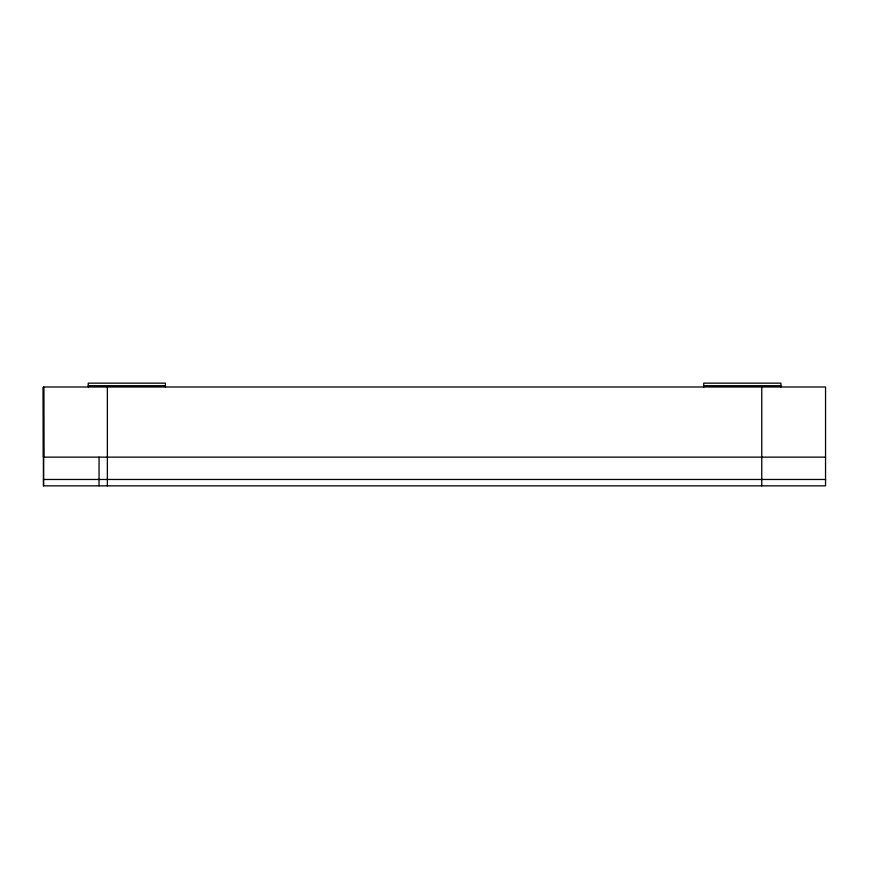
<?xml version="1.0" encoding="UTF-8"?>
<svg xmlns="http://www.w3.org/2000/svg" width="869" height="869" viewBox="0 0 869 869"><rect width="100%" height="100%" fill="white"/><g stroke="black" fill="none" stroke-linecap="round" stroke-linejoin="round"><path stroke-width="1.3" d="M43.569 457.137L43.461 386.987L825.55 386.987L825.55 485.847L43.45 485.847L43.461 386.987L43.515 457.137L825.55 457.137M88.236 385.706L165.414 385.706M703.727 385.706L780.905 385.706M43.45 479.471L825.55 479.471M780.905 386.987L780.905 383.153L703.727 383.153L703.727 386.987M761.765 386.987L761.765 485.847M165.414 386.987L165.414 383.153L88.236 383.153L88.236 386.987M107.365 386.987L107.365 485.847M99.044 457.137L99.044 485.847M43.591 386.987L43.591 485.847"/></g></svg>
